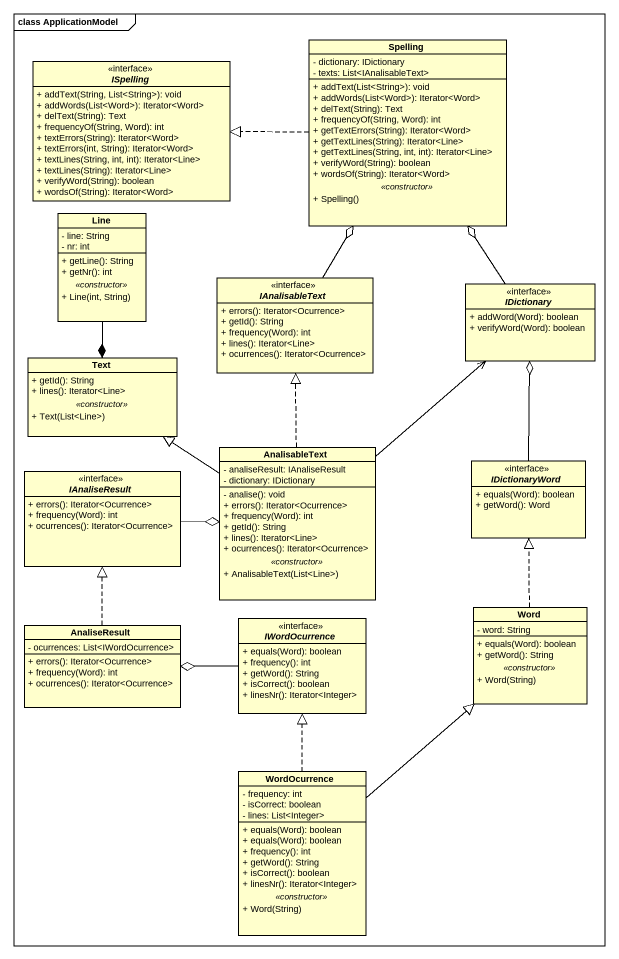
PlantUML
@startuml
mainframe class ApplicationModel
hide circle
hide empty members
skinparam classAttributeIconSize 0
class Spelling {
  - dictionary: IDictionary
  - texts: List<IAnalisableText>
  --
  + addText(List<String>): void
  + addWords(List<Word>): Iterator<Word>
  + delText(String): Text
  + frequencyOf(String, Word): int
  + getTextErrors(String): Iterator<Word>
  + getTextLines(String): Iterator<Line>
  + getTextLines(String, int, int): Iterator<Line>
  + verifyWord(String): boolean
  + wordsOf(String): Iterator<Word>
  .. <<constructor>> ..
  + Spelling()
}
interface ISpelling {
  + addText(String, List<String>): void
  + addWords(List<Word>): Iterator<Word>
  + delText(String): Text
  + frequencyOf(String, Word): int
  + textErrors(String): Iterator<Word>
  + textErrors(int, String): Iterator<Word>
  + textLines(String, int, int): Iterator<Line>
  + textLines(String): Iterator<Line>
  + verifyWord(String): boolean
  + wordsOf(String): Iterator<Word>
}
class Line {
  - line: String
  - nr: int
  --
  + getLine(): String
  + getNr(): int
  .. <<constructor>> ..
  + Line(int, String)
}
interface IAnalisableText {
  + errors(): Iterator<Ocurrence>
  + getId(): String
  + frequency(Word): int
  + lines(): Iterator<Line>
  + ocurrences(): Iterator<Ocurrence>
}
interface IDictionary {
  + addWord(Word): boolean
  + verifyWord(Word): boolean
}
class Text {
  + getId(): String
  + lines(): Iterator<Line>
  .. <<constructor>> ..
  + Text(List<Line>)
}
interface IAnaliseResult {
  + errors(): Iterator<Ocurrence>
  + frequency(Word): int
  + ocurrences(): Iterator<Ocurrence>
}
class AnalisableText {
  - analiseResult: IAnaliseResult
  - dictionary: IDictionary
  --
  - analise(): void
  + errors(): Iterator<Ocurrence>
  + frequency(Word): int
  + getId(): String
  + lines(): Iterator<Line>
  + ocurrences(): Iterator<Ocurrence>
  .. <<constructor>> ..
  + AnalisableText(List<Line>)
}
interface IDictionaryWord {
  + equals(Word): boolean
  + getWord(): Word
}
class AnaliseResult {
  - ocurrences: List<IWordOcurrence>
  + errors(): Iterator<Ocurrence>
  + frequency(Word): int
  + ocurrences(): Iterator<Ocurrence>
}
interface IWordOcurrence {
  + equals(Word): boolean
  + frequency(): int
  + getWord(): String
  + isCorrect(): boolean
  + linesNr(): Iterator<Integer>
}
class Word {
  - word: String
  --
  + equals(Word): boolean
  + getWord(): String
  .. <<constructor>> ..
  + Word(String)
}
class WordOcurrence {
  - frequency: int
  - isCorrect: boolean
  - lines: List<Integer>
  --
  + equals(Word): boolean
  + equals(Word): boolean
  + frequency(): int
  + getWord(): String
  + isCorrect(): boolean
  + linesNr(): Iterator<Integer>
  .. <<constructor>> ..
  + Word(String)
}
Spelling .left.|> ISpelling
Line --* Text
IAnalisableText -up-o Spelling
IDictionary -up-o Spelling
IAnaliseResult -right-o AnalisableText
AnalisableText .up.|> IAnalisableText
AnalisableText -up-> IDictionary
AnalisableText -up-|> Text
IDictionaryWord -up-o IDictionary
AnaliseResult .up.|> IAnaliseResult
IWordOcurrence -left-o AnaliseResult
Word .up.|> IDictionaryWord
WordOcurrence .up.|> IWordOcurrence
WordOcurrence -up-|> Word
@enduml
